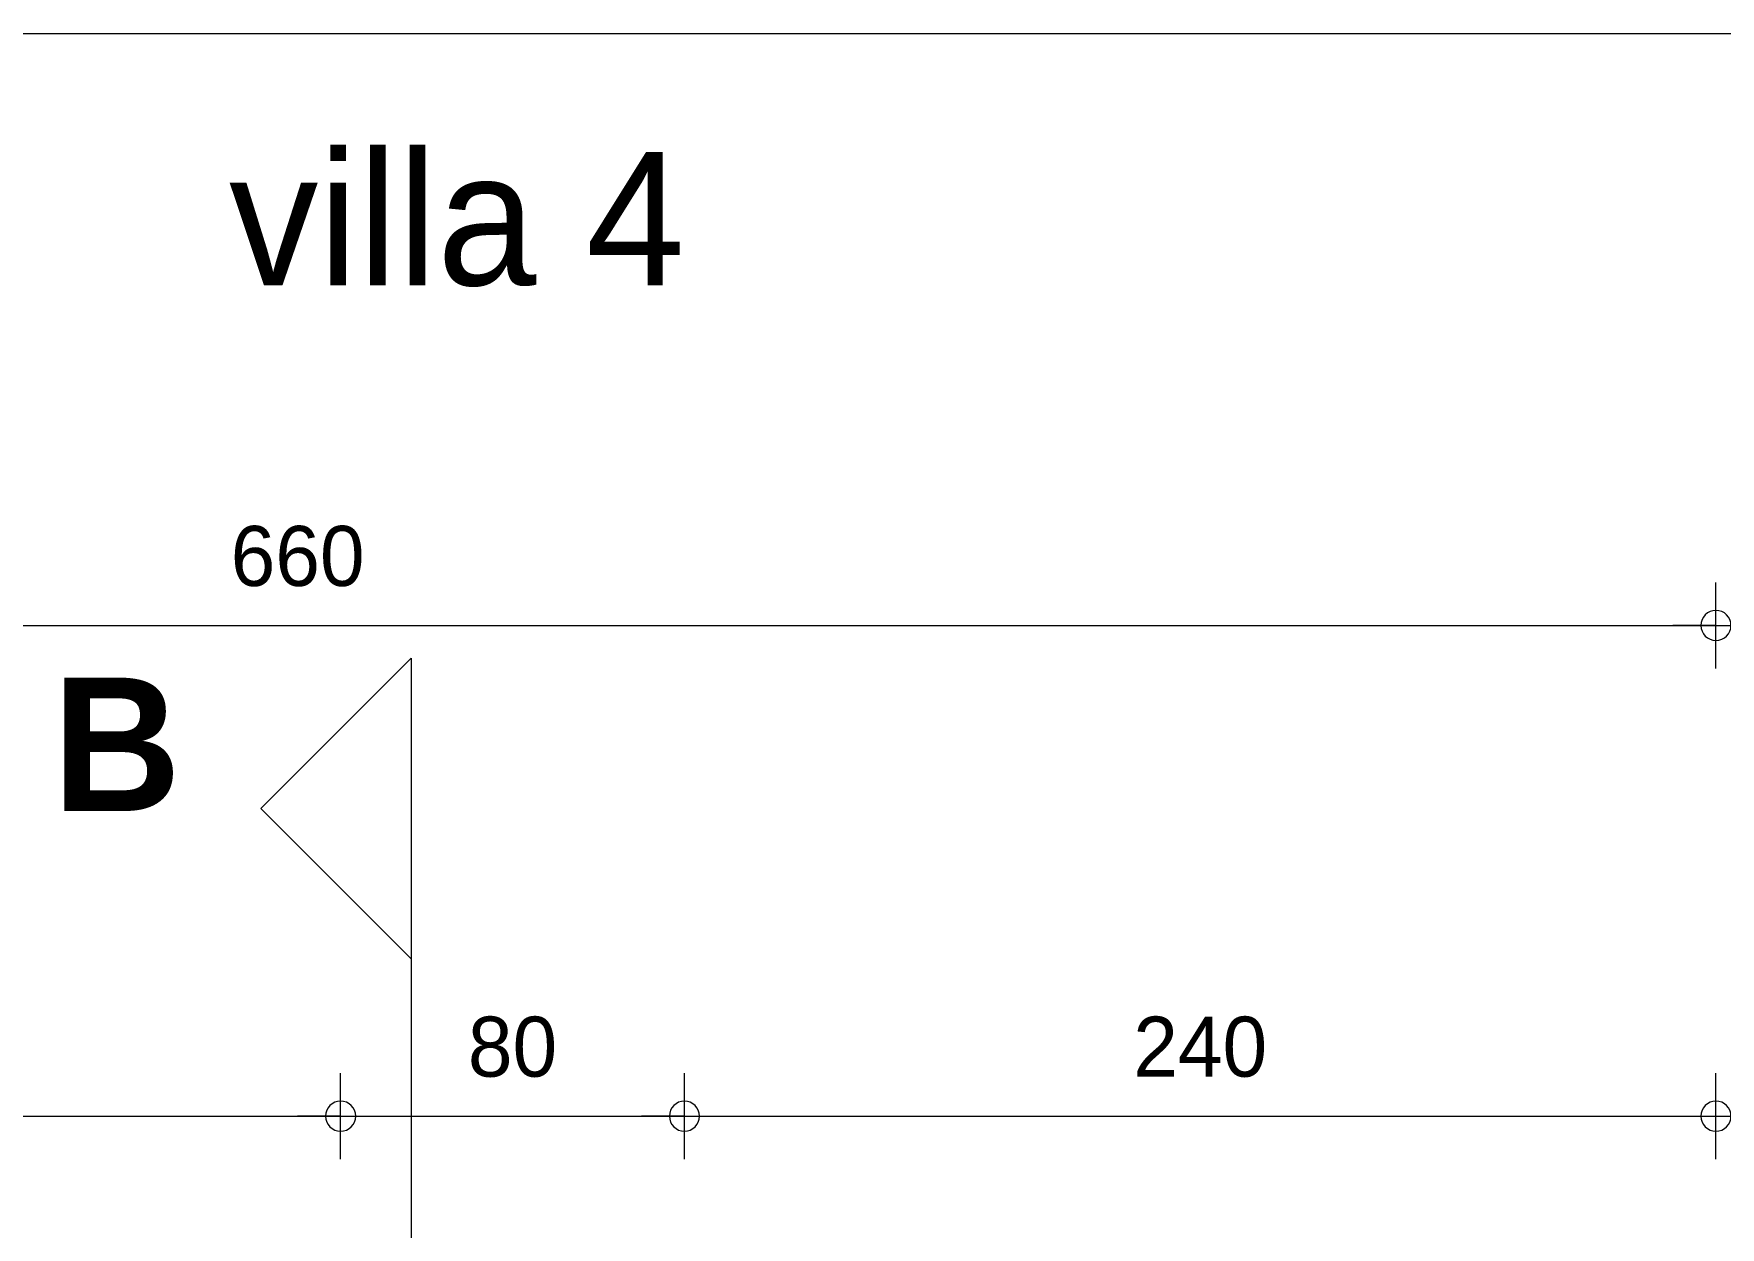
# Model space of a CAD drawing. Header units: metres. Extents: x 1.8 to 61.8, y -55.6 to -11.3.
# Drawn here: x 9.288 to 13.212, y -14.086 to -11.309 of the extents above; entities that cross this region are included whole.
import ezdxf
from ezdxf.enums import TextEntityAlignment as Align
from ezdxf.lldxf.tags import DXFTag

# ---------------------------------------------------------------- set-up
doc = ezdxf.new("R2010")
doc.units = ezdxf.units.M
doc.header["$MEASUREMENT"] = 0
for name, color, linetype in [('Calque commun', 7, 'Continuous'), ('Calque100', 7, 'Continuous'), ('Cotations', 7, 'Continuous'), ('Textes', 7, 'Continuous')]:
    doc.layers.add(name, color=color, linetype=linetype)
doc.styles.add('Century Gothic', font='GOTHIC.TTF', dxfattribs={"height": 0.310302})
doc.styles.add('Century Gothic14', font='GOTHIC.TTF', dxfattribs={"height": 0.139636})
doc.styles.add('Century Gothic5', font='GOTHICB.TTF', dxfattribs={"height": 0.31023})
tags = doc.linetypes.add('DASHDOT2', pattern=[0.5, 0.25, -0.125, 0, -0.125]).pattern_tags.tags
tags[10:11] = [DXFTag(74, 4), DXFTag(75, 0), DXFTag(340, '0'), DXFTag(46, 1.0), DXFTag(50, 0.0), DXFTag(44, 0.0), DXFTag(45, 0.0)]
tags[8:9] = [DXFTag(74, 4), DXFTag(75, 0), DXFTag(340, '0'), DXFTag(46, 1.0), DXFTag(50, 0.0), DXFTag(44, 0.0), DXFTag(45, 0.0)]
tags[6:7] = [DXFTag(74, 4), DXFTag(75, 0), DXFTag(340, '0'), DXFTag(46, 1.0), DXFTag(50, 0.0), DXFTag(44, 0.0), DXFTag(45, 0.0)]
tags[4:5] = [DXFTag(74, 4), DXFTag(75, 0), DXFTag(340, '0'), DXFTag(46, 1.0), DXFTag(50, 0.0), DXFTag(44, 0.0), DXFTag(45, 0.0)]

# ---------------------------------------------------------------- blocks, each defined once
blk = doc.blocks.new('new27')
at = {"layer": 'Calque commun', "color": 5, "linetype": 'Continuous', "lineweight": 9}
blk.add_arc((0, 0), 0.5, 0, 359.9994, dxfattribs=at)
blk = doc.blocks.new('new28')
at = {"layer": 'Calque commun', "color": 5, "linetype": 'Continuous', "lineweight": 9}
blk.add_arc((0, 0), 0.5, 0, 359.9994, dxfattribs=at)
blk = doc.blocks.new('DimLine53137')
at = {"layer": 'Calque commun', "color": 5, "linetype": 'Continuous', "lineweight": 9}
for p, q in [((10.0016, -13.9273), (10.0016, -13.7273)), ((10.8016, -13.9273), (10.8016, -13.7273)), ((10.0016, -13.8273), (9.9016, -13.8273)), ((10.0016, -13.8273), (10.8016, -13.8273)), ((10.8016, -13.8273), (10.9016, -13.8273))]:
    blk.add_line(p, q, dxfattribs=at)
at = {"layer": 'Calque commun', "color": 5, "linetype": 'Continuous', "lineweight": 9, "xscale": 0.07000000029802322, "yscale": 0.07000000029802322, "zscale": 0.07000000029802322}
for name, p in [('new27', (10.0016, -13.8273)), ('new28', (10.8016, -13.8273))]:
    blk.add_blockref(name, p, dxfattribs=at)
at = {"layer": 'Calque commun', "color": 5, "linetype": 'Continuous', "lineweight": 9, "style": 'Century Gothic14'}
blk.add_text('80', height=0.13964, dxfattribs=at).set_placement((10.4016, -13.7773), align=Align.BOTTOM_CENTER)
blk = doc.blocks.new('new31')
at = {"layer": 'Calque commun', "color": 5, "linetype": 'Continuous', "lineweight": 9}
blk.add_arc((0, 0), 0.5, 0, 359.9994, dxfattribs=at)
blk = doc.blocks.new('new32')
at = {"layer": 'Calque commun', "color": 5, "linetype": 'Continuous', "lineweight": 9}
blk.add_arc((0, 0), 0.5, 0, 359.9994, dxfattribs=at)
blk = doc.blocks.new('DimLine53153')
at = {"layer": 'Calque commun', "color": 5, "linetype": 'Continuous', "lineweight": 9}
for p, q in [((8.1216, -13.9273), (8.1216, -13.7273)), ((10.0016, -13.9273), (10.0016, -13.7273)), ((8.1216, -13.8273), (8.0216, -13.8273)), ((8.1216, -13.8273), (10.0016, -13.8273)), ((10.0016, -13.8273), (10.1016, -13.8273))]:
    blk.add_line(p, q, dxfattribs=at)
at = {"layer": 'Calque commun', "color": 5, "linetype": 'Continuous', "lineweight": 9, "xscale": 0.07000000029802322, "yscale": 0.07000000029802322, "zscale": 0.07000000029802322}
for name, p in [('new31', (8.1216, -13.8273)), ('new32', (10.0016, -13.8273))]:
    blk.add_blockref(name, p, dxfattribs=at)
at = {"layer": 'Calque commun', "color": 5, "linetype": 'Continuous', "lineweight": 9, "style": 'Century Gothic14'}
blk.add_text('188', height=0.13964, dxfattribs=at).set_placement((9.0616, -13.7773), align=Align.BOTTOM_CENTER)
blk = doc.blocks.new('new33')
at = {"layer": 'Calque commun', "color": 5, "linetype": 'Continuous', "lineweight": 9}
blk.add_arc((0, 0), 0.5, 0, 359.9994, dxfattribs=at)
blk = doc.blocks.new('new34')
at = {"layer": 'Calque commun', "color": 5, "linetype": 'Continuous', "lineweight": 9}
blk.add_arc((0, 0), 0.5, 0, 359.9994, dxfattribs=at)
blk = doc.blocks.new('DimLine53161')
at = {"layer": 'Calque commun', "color": 5, "linetype": 'Continuous', "lineweight": 9}
for p, q in [((10.8016, -13.9273), (10.8016, -13.7273)), ((13.2015, -13.9273), (13.2015, -13.7273)), ((10.8016, -13.8273), (10.7016, -13.8273)), ((10.8016, -13.8273), (13.2015, -13.8273)), ((13.2015, -13.8273), (13.3015, -13.8273))]:
    blk.add_line(p, q, dxfattribs=at)
at = {"layer": 'Calque commun', "color": 5, "linetype": 'Continuous', "lineweight": 9, "xscale": 0.07000000029802322, "yscale": 0.07000000029802322, "zscale": 0.07000000029802322}
for name, p in [('new33', (10.8016, -13.8273)), ('new34', (13.2015, -13.8273))]:
    blk.add_blockref(name, p, dxfattribs=at)
at = {"layer": 'Calque commun', "color": 5, "linetype": 'Continuous', "lineweight": 9, "style": 'Century Gothic14'}
blk.add_text('240', height=0.13964, dxfattribs=at).set_placement((12.0016, -13.7773), align=Align.BOTTOM_CENTER)
blk = doc.blocks.new('new90')
at = {"layer": 'Calque commun', "color": 5, "linetype": 'Continuous', "lineweight": 9}
blk.add_arc((0, 0), 0.5, 0, 359.9994, dxfattribs=at)
blk = doc.blocks.new('DimLine55577')
at = {"layer": 'Calque commun', "color": 5, "linetype": 'Continuous', "lineweight": 9}
for p, q in [((13.2015, -12.7855), (13.2015, -12.5855)), ((6.6016, -12.6855), (13.2015, -12.6855)), ((13.2015, -12.6855), (13.3015, -12.6855))]:
    blk.add_line(p, q, dxfattribs=at)
at = {"layer": 'Calque commun', "color": 5, "linetype": 'Continuous', "lineweight": 9, "xscale": 0.07000000029802322, "yscale": 0.07000000029802322, "zscale": 0.07000000029802322}
blk.add_blockref('new90', (13.2015, -12.6855), dxfattribs=at)
at = {"layer": 'Calque commun', "color": 5, "linetype": 'Continuous', "lineweight": 9, "style": 'Century Gothic14'}
blk.add_text('660', height=0.13964, dxfattribs=at).set_placement((9.9016, -12.6355), align=Align.BOTTOM_CENTER)
blk = doc.blocks.new('new91')
at = {"layer": 'Calque commun', "color": 5, "linetype": 'Continuous', "lineweight": 9}
blk.add_arc((0, 0), 0.5, 0, 359.9994, dxfattribs=at)
blk = doc.blocks.new('DimLine55585')
at = {"layer": 'Calque commun', "color": 5, "linetype": 'Continuous', "lineweight": 9}
for p, q in [((13.2015, -12.7855), (13.2015, -12.5855)), ((13.2015, -12.6855), (13.1015, -12.6855)), ((13.2015, -12.6855), (19.6015, -12.6855))]:
    blk.add_line(p, q, dxfattribs=at)
at = {"layer": 'Calque commun', "color": 5, "linetype": 'Continuous', "lineweight": 9, "xscale": 0.07000000029802322, "yscale": 0.07000000029802322, "zscale": 0.07000000029802322}
blk.add_blockref('new91', (13.2015, -12.6855), dxfattribs=at)
blk = doc.blocks.new('fleche08')
at = {"layer": 'Calque100', "color": 6, "linetype": 'Continuous', "lineweight": 18}
mesh = blk.add_polyface(dxfattribs=at)
corners = [(-0.35, -0.35), (0, 0), (0.35, -0.35)]
mesh.append_faces([[corners[k] for k in face] for face in [(0, 1, 2)]], dxfattribs={"color": 6})

msp = doc.modelspace()

# ---------------------------------------------------------------- linework, layer by layer
at = {"layer": 'Cotations', "color": 1, "linetype": 'DASHDOT2', "lineweight": 18, "flags": 128}
msp.add_lwpolyline([(10.1657, -12.7614), (10.1657, -25.7623), (10.1657, -25.7623)], dxfattribs=at)

# ---------------------------------------------------------------- block references
at = {"layer": 'Calque commun', "color": 5, "linetype": 'Continuous', "lineweight": 9}
for name in ['DimLine55577', 'DimLine55585', 'DimLine53153', 'DimLine53137', 'DimLine53161']:
    msp.add_blockref(name, (0, 0), dxfattribs=at)
at = {"layer": 'Calque commun', "color": 0, "linetype": 'ByBlock', "lineweight": -2, "rotation": 90}
msp.add_blockref('fleche08', (9.8157, -13.1114), dxfattribs=at)

# ---------------------------------------------------------------- texts
at = {"layer": 'Textes', "color": 5, "linetype": 'ByBlock', "lineweight": -2, "style": 'Century Gothic'}
msp.add_text('villa 4', height=0.3103, dxfattribs=at).set_placement((9.7421, -11.9869), align=Align.BOTTOM_LEFT)
at = {"layer": 'Textes', "color": 5, "linetype": 'ByBlock', "lineweight": -2, "style": 'Century Gothic5'}
msp.add_text('B', height=0.3102, dxfattribs=at).set_placement((9.3307, -12.807), align=Align.TOP_LEFT)

# ---------------------------------------------------------------- meshes
at = {"layer": 'Calque commun', "color": 7, "linetype": 'Continuous', "lineweight": 9}
mesh = msp.add_polyface(dxfattribs=at)
corners = [(61.7636, -11.3086), (1.7636, -11.3086), (1.7636, -53.3086), (61.7636, -53.3086)]
mesh.append_faces([[corners[k] for k in face] for face in [(0, 1, 2, 3)]], dxfattribs={"color": 7})

doc.saveas('drawing.dxf')
